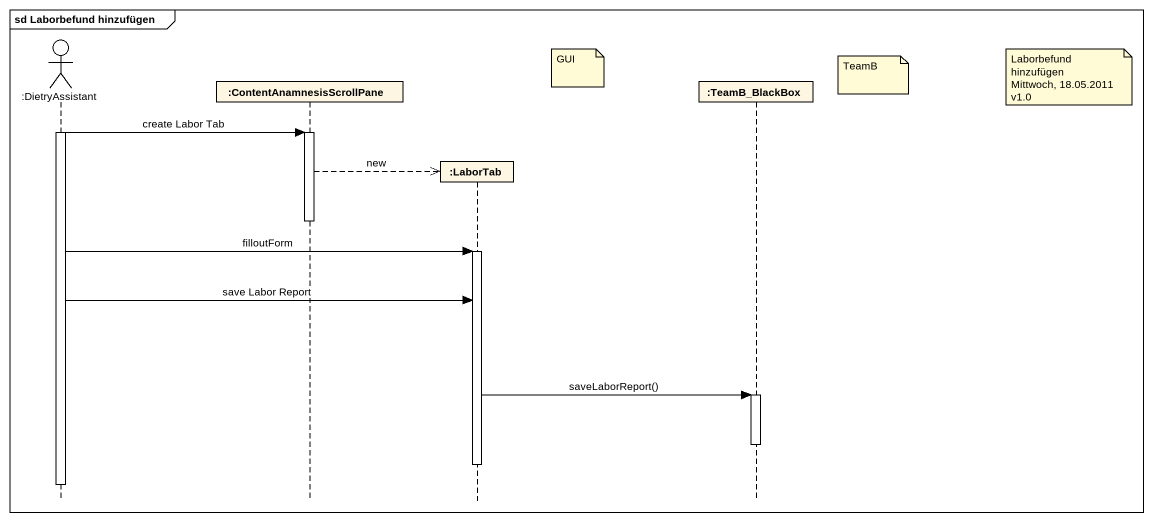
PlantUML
@startuml
mainframe sd Laborbefund hinzufügen
hide footbox
actor ":DietryAssistant" as DietryAssistant
participant ":ContentAnamnesisScrollPane" as ContentAnamnesisScrollPane
participant ":LaborTab" as LaborTab
participant ":TeamB_BlackBox" as TeamB_BlackBox

note right of LaborTab : GUI
note right of TeamB_BlackBox : TeamB
note right of TeamB_BlackBox
  Laborbefund hinzufügen
  Mittwoch, 18.05.2011
  v1.0
end note
activate DietryAssistant
DietryAssistant -> ContentAnamnesisScrollPane : create Labor Tab
activate ContentAnamnesisScrollPane
ContentAnamnesisScrollPane -->> LaborTab ** : new
deactivate ContentAnamnesisScrollPane
DietryAssistant -> LaborTab : filloutForm
activate LaborTab
DietryAssistant -> LaborTab : save Labor Report
LaborTab -> TeamB_BlackBox : saveLaborReport()
activate TeamB_BlackBox
deactivate TeamB_BlackBox
deactivate LaborTab
deactivate DietryAssistant
@enduml
